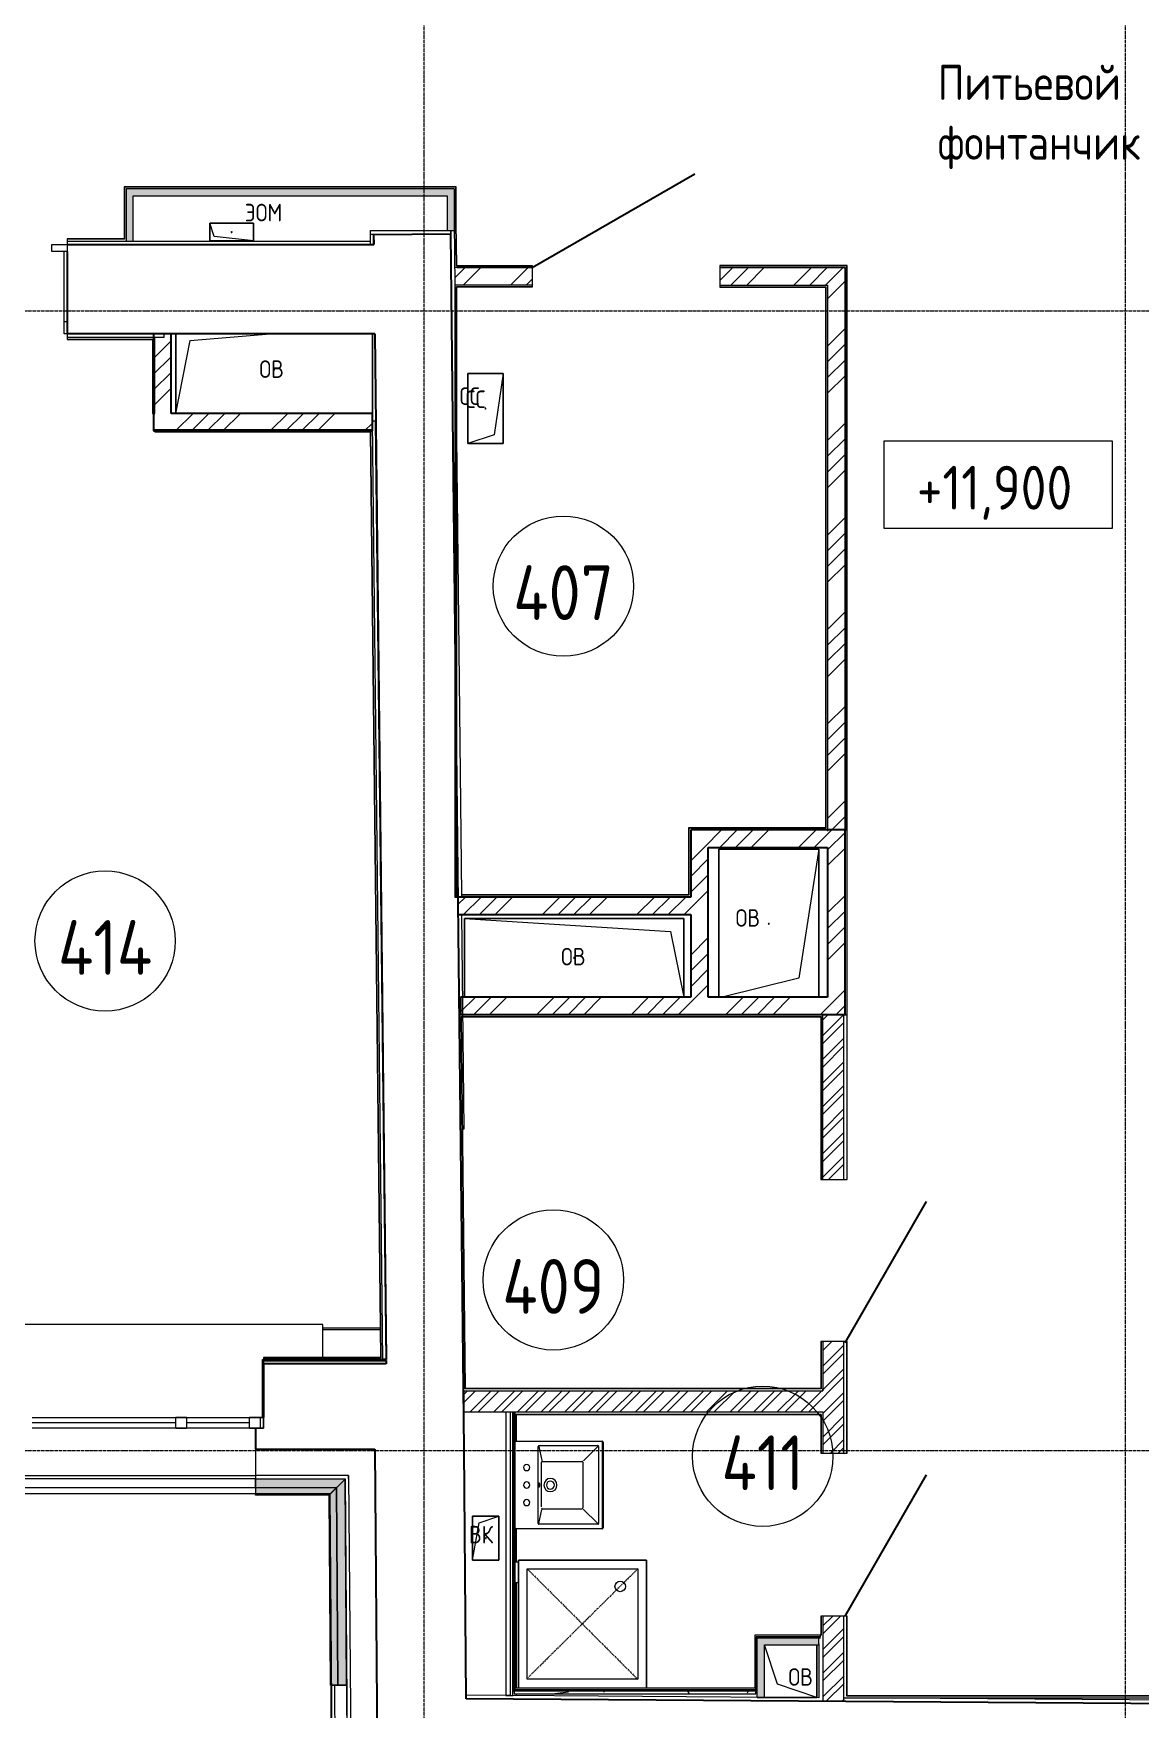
# Model space of a CAD drawing. Header units: millimetres. Extents: x -42533 to 645315, y 3457 to 82611.
# Drawn here: x 456224 to 462536, y 26963 to 36522 of the extents above; entities that cross this region are included whole.
import ezdxf

# ---------------------------------------------------------------- set-up
doc = ezdxf.new("R2010")
doc.units = ezdxf.units.MM
doc.linetypes.add('ADSK_Линия сетки', pattern=[25, 20, -2.5, 0, -2.5])
doc.linetypes.add('HIDDEN', pattern=[9.525, 6.35, -3.175])
for name, color, linetype, lineweight in [('_ Окна', 7, 'Continuous', 9), ('Аннотация', 7, 'Continuous', 18), ('Двери', 7, 'Continuous', 9), ('Обобщенные модели', 7, 'Continuous', 18), ('Ограждение', 7, 'Continuous', 9), ('Окна', 7, 'Continuous', 9), ('Оси', 253, 'Continuous', 9), ('Отметки', 7, 'Continuous', 9), ('Перекрытие', 7, 'Continuous', 18), ('Сантехника', 7, 'Continuous', 18), ('Стены внутренние', 7, 'Continuous', 18), ('Стены наружные', 7, 'Continuous', 18), ('Стены несущие', 7, 'Continuous', 30), ('Стены отделка', 7, 'Continuous', 30), ('Стены штриховка', 7, 'Continuous', 9), ('ШТРИХОВКА', 252, 'Continuous', 15)]:
    doc.layers.add(name, color=color, linetype=linetype, lineweight=lineweight)
doc.layers.add('Линии', color=7, linetype='Continuous', lineweight=9, true_color=0x00a600)
doc.styles.add('GOST Common', font='GOST_Common.ttf', dxfattribs={"width": 0.9, "height": 350})
doc.styles.add('GOST Common_1', font='GOST_Common.ttf', dxfattribs={"width": 0.9, "height": 250})
doc.styles.add('GOST Common_4', font='GOST_Common.ttf', dxfattribs={"width": 0.9, "height": 200})
doc.styles.add('GOST Common_5', font='GOST_Common.ttf', dxfattribs={"width": 0.9, "height": 200})
pattern_1 = [(45, (591.94, 243.9), (-269.4077, 269.4077), []), (45, (681.74, 243.9), (-269.4077, 269.4077), []), (45, (771.54, 243.9), (-269.4077, 269.4077), []), (45, (861.35, 243.9), (-269.4077, 269.4077), [])]

# ---------------------------------------------------------------- blocks, each defined once
blk = doc.blocks.new('План 4 этажа')
at = {"layer": 'Ограждение', "transparency": 33554432}
for points in [[(41739.929, 1874.938), (41820.128, 1874.938), (41905.661, 1961.126), (41396.076, 1961.126), (41396.076, 1874.938)], [(41828.437, 784.796), (41845.631, 784.927), (41845.631, 784.971), (41914.622, 785.461), (41905.661, 1961.126), (41820.138, 1873.642), (41827.734, 877.034)], [(41814.58, 1869.348), (41814.574, 1870.615), (41396.076, 1870.615), (41396.076, 1869.348), (41814.574, 1869.348)], [(41914.622, 785.454), (41915.56, 785.461), (41914.622, 785.461)]]:
    blk.add_hatch(color=8, dxfattribs=at).paths.add_polyline_path(points)
h = blk.add_hatch(color=8, dxfattribs=at)
h.paths.add_polyline_path([(41822.847, 784.766), (41824.113, 784.78), (41815.837, 1870.615), (41814.58, 1869.342), (41822.847, 784.78)])
h.paths.add_polyline_path([(41826.692, 784.783), (41827.141, 784.786), (41826.51, 808.725)])
at = {"layer": 'Стены внутренние'}
for points in [[(40698.07, 9279.246), (42528.023, 9279.246), (42528.023, 9319.246), (40658.07, 9319.246), (40658.07, 9279.246), (40674.867, 9279.246)], [(40698.07, 9022.14), (40698.07, 9279.246), (40658.07, 9279.246), (40658.07, 9022.14)], [(42505.849, 9081.815), (42528.023, 9082.032), (42528.023, 9279.246), (42488.023, 9279.246), (42488.023, 9081.815)], [(44296.939, 1015.977), (44606.939, 1015.977), (44606.939, 1055.977), (44256.939, 1055.977), (44256.939, 1015.977)], [(44296.939, 715.977), (44296.939, 1015.977), (44256.939, 1015.977), (44256.939, 716.257)]]:
    blk.add_hatch(color=8, dxfattribs=at).paths.add_polyline_path(points)
at = {"layer": 'Стены внутренние', "lineweight": 9}
h = blk.add_hatch(dxfattribs=at)
h.set_pattern_fill('FP_4', color=8, style=0, pattern_type=2)
h.set_pattern_definition([(0, (591.94, 243.9), (406.4, 101.6), [33.528, -271.272, 33.528, -271.272, -1625.6]), (0, (591.94, 243.9), (406.4, 101.6), [-609.6, 33.528, -576.072, 33.528, -271.272, -711.2]), (0, (591.94, 243.9), (406.4, 101.6), [-1524, 33.528, -169.672, 33.528, -474.472]), (120, (744.34, 294.7), (-291.18818, 301.15272), [33.528, -271.272, 33.528, -271.272, -1625.6]), (120, (744.34, 294.7), (-291.18818, 301.15272), [-609.6, 33.528, -576.072, 33.528, -271.272, -711.2]), (120, (744.34, 294.7), (-291.18818, 301.15272), [-1524, 33.528, -169.672, 33.528, -474.472]), (240, (795.14, 497.9), (-115.21182, -402.75272), [33.528, -271.272, 33.528, -271.272, -1625.6]), (240, (795.14, 497.9), (-115.21182, -402.75272), [-609.6, 33.528, -576.072, 33.528, -271.272, -711.2]), (240, (795.14, 497.9), (-115.21182, -402.75272), [-1524, 33.528, -169.672, 33.528, -474.472])])
h.paths.add_polyline_path([(44247.939, 735.745), (44247.939, 750.745), (42870.939, 750.745), (42870.939, 735.745), (44145.868, 735.745)])
at = {"layer": 'Стены штриховка'}
h = blk.add_hatch(dxfattribs=at)
h.set_pattern_fill('ANSI34', color=8, scale=20)
h.set_pattern_definition(pattern_1)
h.paths.add_polyline_path([(42973.695, 8870.959), (42531.361, 8870.834), (42531.361, 8770.834), (42973.695, 8770.959)])
h.paths.add_polyline_path([(44756.939, 5663.902), (44756.939, 8870.959), (44043.695, 8870.959), (44043.695, 8770.959), (44656.939, 8770.959), (44656.939, 5663.902)])
at = {"layer": 'Стены штриховка', "lineweight": 9}
h = blk.add_hatch(dxfattribs=at)
h.set_pattern_fill('ANSI34', color=8, scale=20)
h.set_pattern_definition(pattern_1)
h.paths.add_polyline_path([(40814.439, 8039.103), (40914.439, 8039.103), (40914.439, 8492.14), (40814.439, 8492.14), (40814.439, 8117.051)])
h = blk.add_hatch(dxfattribs=at)
h.set_pattern_fill('ANSI34', color=8, scale=20)
h.set_pattern_definition(pattern_1)
h.paths.add_polyline_path([(40814.439, 7939.103), (42061.083, 7939.177), (42060.47, 7994.418), (42061.939, 7994.64), (42061.939, 8039.103), (40814.439, 8039.103), (40814.439, 7945.103)])
h = blk.add_hatch(dxfattribs=at)
h.set_pattern_fill('ANSI34', color=8, scale=20)
h.set_pattern_definition(pattern_1)
h.paths.add_polyline_path([(44656.939, 5563.902), (44656.939, 5663.902), (43876.939, 5663.902), (43876.939, 5563.902), (44606.939, 5563.902)])
h = blk.add_hatch(dxfattribs=at)
h.set_pattern_fill('ANSI34', color=8, scale=20)
h.set_pattern_definition(pattern_1)
h.paths.add_polyline_path([(44731.939, 4608.902), (44756.939, 4608.902), (44756.939, 5663.902), (44656.939, 5663.902), (44656.939, 4608.902)])
h = blk.add_hatch(dxfattribs=at)
h.set_pattern_fill('ANSI34', color=8, scale=20)
h.set_pattern_definition(pattern_1)
h.paths.add_polyline_path([(43976.939, 4708.902), (43976.939, 5563.902), (43876.939, 5563.902), (43876.939, 4708.902)])
h = blk.add_hatch(dxfattribs=at)
h.set_pattern_fill('ANSI34', color=8, scale=20)
h.set_pattern_definition(pattern_1)
h.paths.add_polyline_path([(43011.939, 5180.739), (43876.939, 5180.739), (43876.939, 5280.739), (42550.506, 5280.739), (42551.612, 5180.739), (42586.939, 5180.739)])
h = blk.add_hatch(dxfattribs=at)
h.set_pattern_fill('ANSI34', color=8, scale=20)
h.set_pattern_definition(pattern_1)
h.paths.add_polyline_path([(43836.939, 4608.902), (44656.939, 4608.902), (44656.939, 4708.902), (42565.122, 4708.902), (42565.122, 4608.902), (43282.642, 4608.902)])
at = {"layer": 'Стены штриховка'}
h = blk.add_hatch(dxfattribs=at)
h.set_pattern_fill('ANSI32', color=8, scale=10)
h.set_pattern_definition([(45, (591.94, 243.9), (-67.35192, 67.35192), []), (45, (636.84, 243.9), (-67.35192, 67.35192), [])])
h.paths.add_polyline_path([(44750.939, 4608.902), (44630.939, 4608.902), (44630.939, 3668.902), (44750.939, 3668.902)])
h.paths.add_polyline_path([(44751.457, 692.864), (44750.939, 1178.902), (44630.939, 1178.902), (44631.457, 693.564)])
h.paths.add_polyline_path([(44750.939, 2108.902), (44750.939, 2744.902), (44630.939, 2744.902), (44630.939, 2464.902), (42582.923, 2464.902), (42583.83, 2344.902), (44630.939, 2344.902), (44630.939, 2108.902)])
at = {"layer": '_ Окна', "color": 8, "lineweight": 18}
for p, q in [((40941.076, 2252.133), (40941.076, 2312.133)), ((40941.076, 2312.133), (41001.076, 2312.133)), ((41001.076, 2312.133), (41001.076, 2252.133)), ((41361.076, 2252.133), (41361.076, 2312.133)), ((41361.076, 2312.133), (41441.076, 2312.133)), ((41441.076, 2312.133), (41441.076, 2252.133)), ((41001.076, 2252.133), (40941.076, 2252.133)), ((41441.076, 2252.133), (41361.076, 2252.133))]:
    blk.add_line(p, q, dxfattribs=at)
at = {"layer": '_ Окна', "color": 8}
for p, q in [((41421.076, 2312.133), (41421.076, 2252.133)), ((40941.076, 2282.133), (40121.076, 2282.133)), ((41361.076, 2282.133), (41001.076, 2282.133))]:
    blk.add_line(p, q, dxfattribs=at)
at = {"layer": 'Аннотация', "color": 8, "lineweight": 20}
for p, q in [((44980.423, 7383.144), (44980.423, 7883.144)), ((44980.423, 7883.144), (46280.423, 7883.144)), ((46280.423, 7883.144), (46280.423, 7383.144)), ((46280.423, 7383.144), (44980.423, 7383.144))]:
    blk.add_line(p, q, dxfattribs=at)
at = {"layer": 'Аннотация', "color": 8, "lineweight": 9}
blk.add_line((43101.855, 738.198), (43180.276, 747.674), dxfattribs=at)
at = {"layer": 'Двери', "color": 8, "lineweight": 30}
for p, q in [((42973.695, 8870.959), (43900.343, 9405.959)), ((44756.939, 2738.902), (45221.939, 3544.305)), ((44756.939, 1178.902), (45221.939, 1984.305))]:
    blk.add_line(p, q, dxfattribs=at)
at = {"layer": 'Двери', "color": 8}
for p, q in [((40234.439, 9002.14), (40321.439, 9002.14)), ((40234.439, 8962.14), (40234.439, 9002.14)), ((40321.439, 9002.14), (40321.439, 8962.14)), ((40321.439, 8962.14), (40234.439, 8962.14))]:
    blk.add_line(p, q, dxfattribs=at)
at = {"layer": 'Линии', "color": 8}
for centre in [(43151.254, 7053.758), (40537.83, 5029.975), (43093.835, 3096.775), (44287.608, 2090.898)]:
    blk.add_circle(centre, 400, dxfattribs=at)
at = {"layer": 'Обобщенные модели', "color": 8}
for p, q in [((41134.156, 9123.544), (41384.156, 9123.544)), ((41134.156, 9023.544), (41134.156, 9123.544)), ((41159.156, 9048.544), (41134.156, 9123.544)), ((41134.156, 9123.544), (41134.156, 9023.544)), ((41384.156, 9123.544), (41134.156, 9123.544)), ((41384.156, 9123.544), (41384.156, 9023.544)), ((41384.156, 9023.544), (41384.156, 9123.544)), ((41384.156, 9023.544), (41134.156, 9023.544)), ((41134.156, 9023.544), (41384.156, 9023.544)), ((41384.156, 9023.544), (41159.156, 9048.544)), ((40940.3, 8039.103), (40940.3, 8492.14)), ((40940.3, 8492.14), (40940.3, 8039.103)), ((40940.34, 8039.103), (41023.633, 8455.568)), ((41023.633, 8455.568), (41479.302, 8492.14)), ((42061.939, 8492.14), (42061.939, 8039.103)), ((42061.939, 8039.103), (42061.939, 8492.14)), ((42606.939, 7866.642), (42606.939, 8266.642)), ((42606.939, 8266.642), (42806.939, 8266.642)), ((42806.939, 8266.642), (42606.939, 8266.642)), ((42606.939, 8266.642), (42606.939, 7866.642)), ((42806.939, 8266.642), (42756.939, 7916.642)), ((42806.939, 8266.642), (42806.939, 7866.642)), ((42806.939, 7866.642), (42806.939, 8266.642)), ((42756.939, 7916.642), (42606.939, 7866.642)), ((42806.939, 7866.642), (42606.939, 7866.642)), ((42606.939, 7866.642), (42806.939, 7866.642)), ((44036.939, 4708.902), (44036.939, 5553.902)), ((44036.939, 5553.902), (44606.939, 5553.902)), ((44606.939, 5553.902), (44036.939, 5553.902)), ((44036.939, 5553.902), (44036.939, 4708.902)), ((44606.939, 5553.902), (44492.939, 4817.902)), ((44606.939, 5553.902), (44606.939, 4708.902)), ((44606.939, 4708.902), (44606.939, 5553.902)), ((42586.939, 4708.902), (42586.939, 5158.902)), ((42586.939, 5158.902), (43836.939, 5158.902)), ((42586.939, 5158.902), (43761.939, 5083.902)), ((43836.939, 5158.902), (42586.939, 5158.902)), ((42586.939, 5158.902), (42586.939, 4708.902)), ((43761.939, 5083.902), (43836.939, 4708.902)), ((43836.939, 5158.902), (43836.939, 4708.902)), ((43836.939, 4708.902), (43836.939, 5158.902)), ((44492.939, 4817.902), (44056.939, 4708.902)), ((42633.621, 1498.767), (42633.621, 1748.767)), ((42633.621, 1748.767), (42783.621, 1748.767)), ((42783.621, 1748.767), (42633.621, 1748.767)), ((42633.621, 1748.767), (42633.621, 1498.767)), ((42671.121, 1711.267), (42783.621, 1748.767)), ((42783.621, 1748.767), (42783.621, 1498.767)), ((42783.621, 1498.767), (42783.621, 1748.767)), ((42633.621, 1498.767), (42671.121, 1711.267)), ((42783.621, 1498.767), (42633.621, 1498.767)), ((42633.621, 1498.767), (42783.621, 1498.767)), ((44371.939, 790.977), (44296.939, 1015.977)), ((44596.939, 1015.977), (44596.939, 715.977)), ((44596.939, 715.977), (44596.939, 1015.977)), ((44596.939, 715.977), (44371.939, 790.977)), ((44596.939, 715.977), (44296.939, 715.977)), ((44296.939, 715.977), (44596.939, 715.977))]:
    blk.add_line(p, q, dxfattribs=at)
for centre, start, end in [((41259.156, 9073.544), 90, 270), ((41259.156, 9073.544), 150, 255), ((41259.156, 9073.544), 270, 90), ((41259.156, 9073.544), 30, 90), ((41259.156, 9073.544), 285, 0), ((41501.12, 8288.902), 0, 180), ((41501.12, 8288.902), 180, 0), ((41501.12, 8288.902), 60, 165), ((41501.12, 8288.902), 195, 270), ((41501.12, 8288.902), 300, 0), ((42706.939, 8066.642), 0, 180), ((42706.939, 8066.642), 120, 180), ((42706.939, 8066.642), 180, 0), ((42706.939, 8066.642), 240, 345), ((42706.939, 8066.642), 15, 90), ((44321.939, 5128.902), 0, 180), ((44321.939, 5128.902), 120, 180), ((44321.939, 5128.902), 180, 0), ((44321.939, 5128.902), 240, 345), ((44321.939, 5128.902), 15, 90), ((43211.939, 4933.902), 90, 270), ((43211.939, 4933.902), 105, 180), ((43211.939, 4933.902), 210, 270), ((43211.939, 4933.902), 270, 90), ((43211.939, 4933.902), 330, 75), ((42708.621, 1623.767), 0, 180), ((42708.621, 1623.767), 60, 165), ((42708.621, 1623.767), 180, 0), ((42708.621, 1623.767), 195, 270), ((42708.621, 1623.767), 300, 0), ((44446.939, 865.977), 90, 270), ((44446.939, 865.977), 150, 255), ((44446.939, 865.977), 270, 90), ((44446.939, 865.977), 30, 90), ((44446.939, 865.977), 285, 0)]:
    blk.add_arc(centre, 2.5, start, end, dxfattribs=at)
at = {"layer": 'Ограждение', "color": 8}
for p, q in [((41396.076, 1961.126), (41396.076, 1962.133)), ((41396.076, 1962.133), (41410.076, 1962.133)), ((41396.076, 1961.126), (41396.076, 1912.133)), ((41396.076, 1912.133), (41396.076, 1961.126)), ((41905.661, 1961.126), (41396.076, 1961.126)), ((41905.661, 1961.126), (41396.076, 1961.126)), ((41814.574, 1869.342), (41905.661, 1961.126)), ((41905.661, 1961.126), (41815.887, 1870.665)), ((41905.661, 1961.126), (41906.661, 1962.133)), ((41914.622, 785.454), (41905.661, 1961.126)), ((41914.622, 785.454), (41905.661, 1961.126)), ((41396.076, 1877.133), (41396.076, 1870.665)), ((41396.076, 1869.342), (41396.076, 1877.133)), ((41396.076, 1870.665), (41396.076, 1874.938)), ((41396.076, 1874.938), (41396.076, 1873.642)), ((41820.128, 1874.938), (41396.076, 1874.938)), ((41396.076, 1873.642), (41396.076, 1870.665)), ((41396.076, 1870.665), (41396.076, 1873.642)), ((41396.076, 1873.642), (41396.076, 1870.665)), ((41818.841, 1873.642), (41396.076, 1873.642)), ((41396.076, 1872.868), (41396.076, 1873.194)), ((41818.397, 1873.194), (41396.076, 1873.194)), ((41396.076, 1870.951), (41396.076, 1872.868)), ((41396.076, 1872.868), (41396.076, 1870.951)), ((41818.073, 1872.868), (41396.076, 1872.868)), ((41396.076, 1870.615), (41396.076, 1870.951)), ((41816.171, 1870.951), (41396.076, 1870.951)), ((41396.076, 1869.348), (41396.076, 1870.665)), ((41396.076, 1870.665), (41396.076, 1869.342)), ((41815.887, 1870.665), (41396.076, 1870.665)), ((41815.837, 1870.615), (41396.076, 1870.615)), ((41396.076, 1870.336), (41396.076, 1869.348)), ((41815.56, 1870.336), (41396.076, 1870.336)), ((41814.574, 1869.348), (41396.076, 1869.348)), ((41814.574, 1869.342), (41396.076, 1869.342)), ((41815.887, 1870.665), (41814.574, 1869.342)), ((41822.84, 784.754), (41814.574, 1869.342)), ((41814.58, 1869.348), (41815.887, 1870.665)), ((41815.56, 1870.336), (41814.58, 1869.348)), ((41822.847, 784.754), (41814.58, 1869.342)), ((41823.834, 784.761), (41815.56, 1870.336)), ((41815.837, 1870.615), (41816.171, 1870.951)), ((41824.113, 784.763), (41815.837, 1870.615)), ((41815.887, 1870.665), (41820.128, 1874.938)), ((41818.841, 1873.642), (41815.887, 1870.665)), ((41815.887, 1870.665), (41818.841, 1873.642)), ((41818.841, 1873.642), (41815.887, 1870.665)), ((41824.163, 784.764), (41815.887, 1870.665)), ((41816.171, 1870.951), (41818.073, 1872.868)), ((41818.073, 1872.868), (41816.171, 1870.951)), ((41824.449, 784.766), (41816.171, 1870.951)), ((41818.073, 1872.868), (41818.397, 1873.194)), ((41826.366, 784.78), (41818.073, 1872.868)), ((41826.692, 784.783), (41818.397, 1873.194)), ((41820.128, 1874.938), (41818.841, 1873.642)), ((41827.141, 784.786), (41818.841, 1873.642)), ((41828.437, 784.796), (41820.128, 1874.938)), ((41845.631, 784.927), (41822.84, 784.754)), ((41822.84, 784.754), (41824.163, 784.764)), ((41824.163, 784.764), (41822.847, 784.754)), ((41822.847, 784.754), (41823.834, 784.761)), ((41824.449, 784.766), (41824.113, 784.763)), ((41824.163, 784.764), (41845.631, 784.927)), ((41828.437, 784.796), (41824.163, 784.764)), ((41827.141, 784.786), (41824.163, 784.764)), ((41824.163, 784.764), (41827.141, 784.786)), ((41824.41, 784.766), (41827.141, 784.786)), ((41824.449, 784.766), (41826.366, 784.78)), ((41826.366, 784.78), (41824.449, 784.766)), ((41826.692, 784.783), (41826.366, 784.78)), ((41827.141, 784.786), (41828.437, 784.796)), ((41845.631, 784.927), (41914.622, 785.453))]:
    blk.add_line(p, q, dxfattribs=at)
at = {"layer": 'Окна', "color": 8}
for p, q in [((40121.076, 2312.133), (40941.076, 2312.133)), ((41001.076, 2312.133), (40941.076, 2312.133)), ((41001.076, 2312.133), (41361.076, 2312.133)), ((41441.076, 2312.133), (41361.076, 2312.133)), ((41441.076, 2252.133), (41441.076, 2312.133)), ((40941.076, 2252.133), (40121.076, 2252.133)), ((40941.076, 2252.133), (41001.076, 2252.133)), ((41361.076, 2252.133), (41001.076, 2252.133)), ((41361.076, 2252.133), (41441.076, 2252.133))]:
    blk.add_line(p, q, dxfattribs=at)
at = {"layer": 'Оси', "color": 8, "linetype": 'ADSK_Линия сетки'}
for p, q in [((46356.505, -3353.101), (46356.505, 43019.489)), ((42356.505, -3353.101), (42356.505, 21427.463)), ((-10052.178, 8624.489), (56511.792, 8624.489)), ((-10052.178, 2124.489), (51155.033, 2124.489))]:
    blk.add_line(p, q, dxfattribs=at)
at = {"layer": 'Перекрытие', "color": 8}
for p, q in [((40304.439, 8492.14), (40304.439, 8962.14)), ((40321.439, 8562.14), (40304.439, 8562.14)), ((40321.439, 8492.14), (40304.439, 8492.14)), ((41779.577, 2842.133), (39213.875, 2842.133)), ((41779.577, 2654.133), (41779.577, 2842.133)), ((41435.075, 2312.133), (41435.075, 2642.133)), ((41435.075, 2642.133), (41441.076, 2642.133)), ((42881.687, 2328.902), (42881.687, 2174.819)), ((42881.687, 1679.84), (42881.687, 1488.745)), ((42881.687, 1368.745), (42881.687, 768.745)), ((42881.687, 735.745), (42881.687, 725.886))]:
    blk.add_line(p, q, dxfattribs=at)
at = {"layer": 'Сантехника', "color": 8}
for p, q in [((43371.939, 2174.819), (42876.939, 2174.819)), ((42881.939, 2176.819), (43371.939, 2176.819)), ((43006.939, 1707.84), (43006.939, 2146.819)), ((43011.939, 2151.819), (43346.939, 2151.819)), ((43011.939, 2146.819), (43027.971, 2066.801)), ((43346.939, 2146.819), (43265.069, 2064.949)), ((43351.939, 2146.819), (43351.939, 1707.84)), ((43374.939, 1682.84), (43374.939, 2171.819)), ((43376.939, 2171.819), (43376.939, 1682.84)), ((43026.988, 2053.352), (43026.988, 2056.819)), ((43026.988, 1803.224), (43026.988, 2053.352)), ((43031.988, 2061.819), (43256.94, 2061.819)), ((43261.94, 2056.819), (43261.94, 1796.819)), ((43011.939, 1707.84), (43027.417, 1787.511)), ((43031.988, 1791.819), (43256.94, 1791.819)), ((43346.939, 1707.84), (43264.635, 1790.144)), ((42876.939, 1679.84), (43371.939, 1679.84)), ((43371.939, 1677.84), (42881.939, 1677.84)), ((43346.939, 1702.84), (43011.939, 1702.84)), ((43625.074, 1498.745), (42895.074, 1498.745)), ((42895.074, 1498.745), (42895.074, 768.745)), ((42895.074, 768.745), (42895.074, 1498.745)), ((42895.074, 1498.745), (43625.074, 1498.745)), ((42945.074, 1448.745), (43575.074, 1448.745)), ((42945.074, 818.745), (42945.074, 1448.745)), ((43575.074, 1448.745), (43575.074, 818.745)), ((43625.074, 768.745), (43625.074, 1498.745)), ((43625.074, 1498.745), (43625.074, 768.745)), ((43575.074, 818.745), (42945.074, 818.745))]:
    blk.add_line(p, q, dxfattribs=at)
at = {"layer": 'Сантехника', "color": 8, "linetype": 'HIDDEN', "lineweight": 9}
for p, q in [((42945.074, 1448.745), (43575.074, 818.745)), ((43575.074, 1448.745), (42950.419, 829.49))]:
    blk.add_line(p, q, dxfattribs=at)
at = {"layer": 'Сантехника', "color": 8}
blk.add_circle((43475.074, 1348.745), 30, dxfattribs=at)
for centre, radius, start, end in [((42881.939, 2171.819), 5, 90, 180), ((43011.939, 2146.819), 5, 90, 180), ((43346.939, 2146.819), 5, 0, 90), ((43371.939, 2171.819), 5, 0, 90), ((43371.939, 2171.819), 3, 0, 90), ((42941.3, 2026.819), 17.5, 90, 270), ((42941.3, 2026.819), 17.5, 270, 90), ((43031.988, 2056.819), 5, 90, 180), ((43256.94, 2056.819), 5, 0, 90), ((42941.3, 1926.819), 17.5, 90, 270), ((42941.3, 1926.819), 17.5, 270, 90), ((43076.939, 1926.819), 37.5, 90, 270), ((43076.939, 1926.819), 23, 90, 270), ((43076.939, 1926.819), 37.5, 270, 90), ((43076.939, 1926.819), 23, 270, 90), ((42941.3, 1826.819), 17.5, 90, 270), ((42941.3, 1826.819), 17.5, 270, 90), ((43031.988, 1796.819), 5, 180, 270), ((43256.94, 1796.819), 5, 270, 0), ((42881.939, 1682.84), 5, 180, 270), ((43011.939, 1707.84), 5, 180, 270), ((43346.939, 1707.84), 5, 270, 0), ((43371.939, 1682.84), 3, 270, 0), ((43371.939, 1682.84), 5, 270, 0)]:
    blk.add_arc(centre, radius, start, end, dxfattribs=at)
for start_param, end_param in [(0, 3.14159265), (3.14159265, 6.28318531)]:
    blk.add_ellipse((43013.777, 1926.819), major_axis=(0, 12.5), ratio=0.24761692, start_param=start_param, end_param=end_param, dxfattribs=at)
at = {"layer": 'Стены внутренние', "color": 8}
for p, q in [((41779.577, 2823.523), (42105.926, 2823.523)), ((42106.055, 2811.523), (41779.577, 2811.523)), ((42876.939, 1488.745), (42895.074, 1488.745)), ((42895.074, 1368.745), (42876.939, 1368.745))]:
    blk.add_line(p, q, dxfattribs=at)
at = {"layer": 'Стены наружные', "color": 8}
for p, q in [((38576.077, 1912.133), (41857.037, 1912.133)), ((39661.076, 1982.133), (41396.076, 1982.133)), ((41396.076, 1962.133), (39661.076, 1962.133)), ((41396.076, 1962.133), (41410.076, 1962.133)), ((41396.076, 1912.133), (41396.076, 1877.133)), ((41856.745, 1911.836), (41865.36, 785.109)), ((41865.562, 785.11), (41857.037, 1912.131)), ((41822.009, 1877.133), (36502.496, 1877.133)), ((41834.123, 292.8), (41822.012, 1876.837)), ((41826.51, 316.331), (41826.51, 877.034)), ((41826.51, 877.034), (41829.656, 877.034))]:
    blk.add_line(p, q, dxfattribs=at)
at = {"layer": 'Стены несущие', "color": 8}
for p, q in [((40321.439, 9002.14), (42069.328, 9002.14)), ((42508.695, 9061.815), (42068.722, 9056.95)), ((42068.722, 9056.95), (42069.328, 9002.14)), ((42585.322, 2132.133), (42508.695, 9061.815)), ((40321.439, 8962.14), (40321.439, 8492.14)), ((42074.968, 8492.14), (40321.439, 8492.14)), ((40814.439, 8492.14), (40814.439, 7939.103)), ((40914.439, 8039.103), (40914.439, 8492.14)), ((42074.968, 8492.14), (42139.656, 2642.133)), ((40814.439, 8039.103), (40820.439, 8039.103)), ((42061.939, 8039.103), (40914.439, 8039.103)), ((42061.939, 7939.103), (42061.939, 8039.103)), ((40814.439, 7939.103), (42061.939, 7939.103)), ((44756.939, 5663.902), (43876.939, 5663.902)), ((43876.939, 5663.902), (43876.939, 5280.739)), ((44756.939, 4608.902), (44756.939, 5663.902)), ((43976.939, 5563.902), (44656.939, 5563.902)), ((43976.939, 4708.902), (43976.939, 5563.902)), ((44656.939, 5563.902), (44656.939, 4708.902)), ((43876.939, 5280.739), (42550.506, 5280.739)), ((42551.612, 5180.739), (43876.939, 5180.739)), ((43876.939, 5180.739), (43876.939, 4708.902)), ((43876.939, 4708.902), (42565.122, 4708.902)), ((42565.122, 4708.902), (42565.122, 4608.902)), ((44656.939, 4708.902), (43976.939, 4708.902)), ((44756.939, 4608.902), (42565.122, 4608.902)), ((42139.656, 2642.133), (41441.076, 2642.133)), ((41441.076, 2642.133), (41441.076, 2637.329)), ((41441.076, 2637.329), (42139.93, 2637.329)), ((41441.076, 2617.329), (41441.076, 2312.133)), ((42139.93, 2617.329), (41441.076, 2617.329)), ((42139.93, 2637.329), (42139.93, 2617.329)), ((41396.076, 2252.133), (41396.076, 2132.133)), ((41396.076, 2132.133), (42075.38, 2132.133)), ((42075.38, 2132.133), (42090.605, 121.411)), ((42596.179, 707.885), (42585.394, 2132.133)), ((49385.674, 660.344), (42596.179, 707.885))]:
    blk.add_line(p, q, dxfattribs=at)
at = {"layer": 'Стены отделка', "color": 8, "lineweight": 9}
for p, q in [((40646.07, 9329.246), (40646.07, 9034.14)), ((42538.023, 9331.246), (40648.07, 9331.246)), ((42528.023, 9319.246), (40658.07, 9319.246)), ((40658.07, 9319.246), (40658.07, 9022.14)), ((40698.07, 9279.246), (42488.023, 9279.246)), ((40698.07, 9022.14), (40698.07, 9279.246)), ((42488.023, 9279.246), (42488.023, 9081.815)), ((42528.023, 9319.246), (42528.023, 9081.815)), ((42540.023, 9080.264), (42540.023, 9329.246)), ((42048.695, 9081.815), (42048.695, 9002.14)), ((42048.695, 9081.815), (42528.023, 9081.815)), ((42508.474, 9081.811), (42528.473, 9082.032)), ((42508.474, 9081.811), (42508.695, 9061.815)), ((42508.695, 9061.815), (42508.695, 9081.815)), ((42540.022, 9122.848), (42528.023, 9122.715)), ((42528.023, 9122.715), (42570.374, 5292.739)), ((42542.675, 8882.959), (42540.022, 9122.848)), ((40321.439, 9034.14), (40321.439, 9002.14)), ((40646.07, 9034.14), (40321.439, 9034.14)), ((40658.07, 9022.14), (42048.695, 9022.14)), ((42048.695, 9061.815), (42508.695, 9061.815)), ((42068.695, 9002.14), (42068.695, 9061.815)), ((42528.493, 9080.264), (42540.023, 9080.264)), ((42542.675, 8882.959), (42973.695, 8882.959)), ((42542.675, 8870.959), (42973.695, 8870.959)), ((44768.939, 8882.959), (44043.695, 8882.959)), ((44756.939, 8870.959), (44043.695, 8870.959)), ((44756.939, 5656.663), (44756.939, 8870.959)), ((44768.939, 5656.663), (44768.939, 8882.959)), ((44768.939, 3668.902), (44768.939, 8880.959)), ((42532.256, 8745.959), (42532.256, 5280.739)), ((42973.695, 8770.959), (42542.675, 8770.959)), ((42544.256, 5280.739), (42544.256, 8758.959)), ((42973.695, 8758.959), (42544.256, 8758.959)), ((44043.695, 8770.959), (44656.939, 8770.959)), ((44043.695, 8758.959), (44644.939, 8758.959)), ((44644.939, 8758.959), (44644.939, 5675.902)), ((44656.939, 8770.959), (44656.939, 5663.902)), ((40321.439, 8492.14), (40321.439, 8460.14)), ((40874.439, 8472.14), (40321.439, 8472.14)), ((40321.439, 8460.14), (40808.439, 8460.14)), ((40808.439, 8460.14), (40808.439, 8039.103)), ((40820.439, 8039.103), (40820.439, 8472.14)), ((40874.439, 8472.14), (40874.439, 8492.14)), ((40808.439, 8039.103), (40814.439, 8039.103)), ((42061.018, 7945.103), (40820.439, 7945.103)), ((40820.439, 7945.103), (40820.439, 7933.103)), ((42080.469, 7994.64), (42060.47, 7994.418)), ((42060.47, 7994.418), (42119.931, 2637.107)), ((42139.93, 2637.329), (42080.469, 7994.64)), ((40820.439, 7933.103), (42049.15, 7933.103)), ((42049.15, 7933.103), (42107.742, 2654.133)), ((43864.939, 5673.902), (43864.939, 5292.739)), ((44644.939, 5675.902), (43866.939, 5675.902)), ((42532.256, 5280.739), (42544.256, 5280.739)), ((43864.939, 5292.739), (42570.374, 5292.739)), ((42585.136, 3957.783), (42571.613, 5180.739)), ((42565.122, 4608.902), (42557.935, 4608.902)), ((42593.511, 2476.902), (42570.068, 4596.902)), ((42570.068, 4596.902), (44618.939, 4596.902)), ((42565.137, 3957.562), (42585.136, 3957.783)), ((44618.939, 3668.902), (44768.939, 3668.902)), ((44618.939, 2744.902), (44618.939, 2476.902)), ((44768.939, 2744.902), (44618.939, 2744.902)), ((44768.939, 2108.902), (44768.939, 2744.902)), ((42107.742, 2654.133), (41441.076, 2654.133)), ((41441.076, 2654.133), (41441.076, 2642.133)), ((41441.076, 2637.329), (41441.076, 2617.329)), ((42119.931, 2637.107), (42139.93, 2637.329)), ((42582.923, 2464.902), (42582.923, 2339.902)), ((42582.923, 2464.902), (44630.939, 2464.902)), ((44618.939, 2476.902), (42593.511, 2476.902)), ((44630.939, 2464.902), (44630.939, 2474.902)), ((42582.923, 2344.902), (44630.939, 2344.902)), ((42821.939, 2344.902), (42821.939, 726.305)), ((42861.939, 726.305), (42861.939, 2344.902)), ((42876.939, 752.245), (42876.939, 2344.902)), ((44618.939, 2326.902), (42881.687, 2326.902)), ((41396.076, 2132.133), (41396.076, 1962.133)), ((42090.588, 121.411), (42075.38, 2132.133)), ((42075.38, 2132.133), (42075.38, 2132.133)), ((44618.939, 2108.902), (44768.939, 2108.902)), ((41926.51, 1982.133), (41396.076, 1982.133)), ((41396.076, 1962.133), (41906.661, 1962.133)), ((41906.661, 1962.133), (41921.86, -47.412)), ((41926.51, 1962.133), (41926.51, 1982.133)), ((41926.51, 1982.133), (41941.71, -27.55)), ((44768.939, 1178.902), (44618.939, 1178.902)), ((44768.939, 724.714), (44768.939, 1178.902)), ((44616.939, 1070.977), (44241.939, 1070.977)), ((44241.939, 1070.977), (44241.939, 768.745)), ((44256.939, 1055.977), (44616.939, 1055.977)), ((44256.939, 715.977), (44256.939, 1055.977)), ((44616.939, 1061.977), (44616.939, 1070.977)), ((44296.939, 1015.977), (44606.939, 1015.977)), ((44296.939, 715.977), (44296.939, 1015.977)), ((44606.939, 1021.977), (44606.939, 713.806)), ((41915.629, 785.461), (41845.631, 784.971)), ((41845.631, 784.971), (41848.432, 384.981)), ((41918.43, 385.471), (41915.629, 785.461)), ((44241.939, 768.745), (42870.939, 768.745)), ((42870.939, 768.745), (42870.939, 735.745)), ((44247.939, 735.745), (44247.939, 768.745)), ((44247.939, 768.745), (44256.939, 768.745)), ((44607.009, 713.805), (42596.028, 727.887)), ((42821.939, 726.305), (42861.939, 726.305)), ((42861.939, 752.245), (42876.939, 752.245)), ((42870.939, 735.745), (44247.939, 735.745)), ((44256.939, 715.977), (44296.939, 715.977)), ((44750.939, 712.714), (46542.827, 712.714)), ((49365.52, 680.486), (44759.246, 712.739)), ((46542.827, 724.714), (44768.939, 724.714))]:
    blk.add_line(p, q, dxfattribs=at)
at = {"layer": 'Стены штриховка', "color": 8}
for p, q in [((40648.07, 9331.246), (40646.07, 9331.246)), ((40646.07, 9331.246), (40646.07, 9329.246)), ((42540.023, 9329.246), (40646.07, 9329.246)), ((40648.07, 9331.246), (40648.07, 9032.14)), ((42538.023, 9080.264), (42538.023, 9331.246)), ((42540.023, 9331.246), (42538.023, 9331.246)), ((42540.023, 9329.246), (42540.023, 9331.246)), ((42540.697, 8880.959), (42538.023, 9122.826)), ((40648.07, 9032.14), (40321.439, 9032.14)), ((40321.439, 9022.14), (40658.07, 9022.14)), ((42973.695, 8870.959), (42530.807, 8870.959)), ((42540.697, 8880.956), (42973.695, 8880.959)), ((42973.695, 8882.959), (42973.695, 8758.959)), ((44043.695, 8882.959), (44043.695, 8758.959)), ((44768.939, 8880.959), (44043.695, 8880.959)), ((44043.695, 8870.959), (44756.939, 8870.959)), ((44756.939, 8870.959), (44756.939, 5656.663)), ((44766.939, 5663.902), (44766.939, 8882.959)), ((42973.695, 8770.959), (42531.913, 8770.959)), ((42542.256, 5280.739), (42542.256, 8760.959)), ((42973.695, 8760.959), (42542.256, 8760.959)), ((44043.695, 8770.959), (44656.939, 8770.959)), ((44043.695, 8760.959), (44646.939, 8760.959)), ((44646.939, 8760.959), (44646.939, 5673.902)), ((44656.939, 8770.959), (44656.939, 5656.663)), ((40321.439, 8462.14), (40810.439, 8462.14)), ((40810.439, 8462.14), (40810.439, 8039.103)), ((40820.439, 7935.103), (42051.128, 7935.103)), ((42051.128, 7935.103), (42109.764, 2652.133)), ((43866.939, 5675.902), (43864.939, 5675.902)), ((43864.939, 5675.902), (43864.939, 5673.902)), ((44646.939, 5673.902), (43864.939, 5673.902)), ((43866.939, 5675.902), (43866.939, 5290.739)), ((44756.939, 5663.902), (44768.939, 5663.902)), ((42570.374, 5292.739), (42570.507, 5280.739)), ((43866.939, 5290.739), (42570.396, 5290.739)), ((42591.535, 2474.711), (42568.046, 4598.902)), ((42568.046, 4598.902), (44620.939, 4598.902)), ((44618.939, 4596.902), (44618.939, 3668.902)), ((44620.939, 4598.902), (44620.939, 3668.902)), ((44630.939, 3668.902), (44630.939, 4608.902)), ((44750.939, 3668.902), (44750.939, 4608.902)), ((44756.939, 4608.902), (44768.939, 4608.902)), ((44766.939, 4608.902), (44766.939, 3668.902)), ((44620.939, 2744.902), (44620.939, 2474.902)), ((44630.939, 2744.902), (44630.939, 2474.902)), ((44630.939, 2744.902), (44630.939, 2464.902)), ((44750.939, 2108.902), (44750.939, 2744.902)), ((44766.939, 2108.902), (44766.939, 2744.902)), ((42109.764, 2652.133), (41441.076, 2652.133)), ((44620.939, 2474.902), (42591.535, 2474.711)), ((42848.939, 726.305), (42848.939, 2344.902)), ((42867.939, 752.245), (42867.939, 2344.902)), ((44620.939, 2328.902), (42876.939, 2328.902)), ((44618.939, 2326.902), (44618.939, 2108.902)), ((44620.939, 2328.902), (44620.939, 2108.902)), ((44630.939, 2344.902), (44630.939, 2108.902)), ((44618.939, 1178.902), (44618.939, 1070.977)), ((44620.939, 1178.902), (44620.939, 1070.977)), ((44630.939, 1178.902), (44630.939, 693.637)), ((44750.939, 692.797), (44750.939, 1178.902)), ((44766.939, 722.714), (44766.939, 1178.902)), ((44616.939, 1061.977), (44250.939, 1061.977)), ((44250.939, 1061.977), (44250.939, 768.745)), ((44606.939, 1021.977), (44606.939, 1061.977)), ((44616.939, 1070.977), (44620.939, 1070.977)), ((44247.939, 759.745), (42870.939, 759.745)), ((44247.939, 750.745), (42870.939, 750.745)), ((46542.827, 722.714), (44766.939, 722.714))]:
    blk.add_line(p, q, dxfattribs=at)
at = {"layer": 'Аннотация', "color": 8, "lineweight": 9, "line_spacing_factor": 1.022766}
for s, insert, char_height, width, attachment_point, style in [('\\pxt1.8,3.6,5.4,7.2,9,10.8,12.6,14.4,16.2,18,19.8,21.6,23.4,25.2,27,28.8,30.6,32.4,34.2,36,37.8,39.6,41.4,43.2,45,46.8,48.6,50.4,52.2,54,55.8,57.6;{Питьевой фонтанчик}', (45285.619, 10026.767), 200, 1559.7, 1, 'GOST Common_5'), ('\\pxt3.6,7.2,10.8,14.4,18,21.6,25.2,28.8,32.4,36,39.6,43.2,46.8,50.4,54,57.6,61.2,64.8,68.4,72,75.6,79.2,82.8,86.4,90,93.6,97.2,100.8,104.4,108,111.6,115.2;{ЭОМ}', (41334.65, 9234.604), 100, 240.885, 1, 'GOST Common_4'), ('\\pxt3.6,7.2,10.8,14.4,18,21.6,25.2,28.8,32.4,36,39.6,43.2,46.8,50.4,54,57.6,61.2,64.8,68.4,72,75.6,79.2,82.8,86.4,90,93.6,97.2,100.8,104.4,108,111.6,115.2;{ОВ}', (41417.287, 8341.657), 100, 156.348, 1, 'GOST Common_4'), ('\\pxt3.6,7.2,10.8,14.4,18,21.6,25.2,28.8,32.4,36,39.6,43.2,46.8,50.4,54,57.6,61.2,64.8,68.4,72,75.6,79.2,82.8,86.4,90,93.6,97.2,100.8,104.4,108,111.6,115.2;{СС}', (42559.234, 8187.654), 100, 138.168, 1, 'GOST Common_4'), ('\\pxt3.6,7.2,10.8,14.4,18,21.6,25.2,28.8,32.4,36,39.6,43.2,46.8,50.4,54,57.6,61.2,64.8,68.4,72,75.6,79.2,82.8,86.4,90,93.6,97.2,100.8,104.4,108,111.6,115.2;{СС}', (42592.478, 8169.657), 100, 138.168, 1, 'GOST Common_4'), ('407', (43151.254, 7016.81), 312.5, 520.21112, 5, 'GOST Common'), ('\\pxt3.6,7.2,10.8,14.4,18,21.6,25.2,28.8,32.4,36,39.6,43.2,46.8,50.4,54,57.6,61.2,64.8,68.4,72,75.6,79.2,82.8,86.4,90,93.6,97.2,100.8,104.4,108,111.6,115.2;{ОВ}', (44132.644, 5211.28), 100, 156.348, 1, 'GOST Common_4'), ('414', (40537.83, 4993.027), 312.5, 520.21112, 5, 'GOST Common'), ('\\pxt3.6,7.2,10.8,14.4,18,21.6,25.2,28.8,32.4,36,39.6,43.2,46.8,50.4,54,57.6,61.2,64.8,68.4,72,75.6,79.2,82.8,86.4,90,93.6,97.2,100.8,104.4,108,111.6,115.2;{ОВ}', (43137.811, 4990.61), 100, 156.348, 1, 'GOST Common_4'), ('409', (43093.835, 3059.827), 312.5, 520.21112, 5, 'GOST Common'), ('411', (44287.608, 2053.95), 312.5, 520.21112, 5, 'GOST Common'), ('\\pxt3.6,7.2,10.8,14.4,18,21.6,25.2,28.8,32.4,36,39.6,43.2,46.8,50.4,54,57.6,61.2,64.8,68.4,72,75.6,79.2,82.8,86.4,90,93.6,97.2,100.8,104.4,108,111.6,115.2;{ВК}', (42612.783, 1694.206), 100, 156.348, 1, 'GOST Common_4'), ('\\pxt3.6,7.2,10.8,14.4,18,21.6,25.2,28.8,32.4,36,39.6,43.2,46.8,50.4,54,57.6,61.2,64.8,68.4,72,75.6,79.2,82.8,86.4,90,93.6,97.2,100.8,104.4,108,111.6,115.2;{ОВ}', (44434.108, 882.104), 100, 156.348, 1, 'GOST Common_4')]:
    blk.add_mtext(s, dxfattribs=dict(at, insert=insert, char_height=char_height, width=width, attachment_point=attachment_point, style=style))
at = {"layer": 'Отметки', "color": 8, "lineweight": 20, "insert": (45166.548, 7740.364), "char_height": 250, "width": 1113.30067, "attachment_point": 1, "line_spacing_factor": 1.022761, "style": 'GOST Common_1'}
blk.add_mtext('+11,900', dxfattribs=at)

msp = doc.modelspace()

# ---------------------------------------------------------------- block references
at = {"layer": 'ШТРИХОВКА'}
msp.add_blockref('План 4 этажа', (416094.2, 26315.8), dxfattribs=at)

doc.saveas('drawing.dxf')
